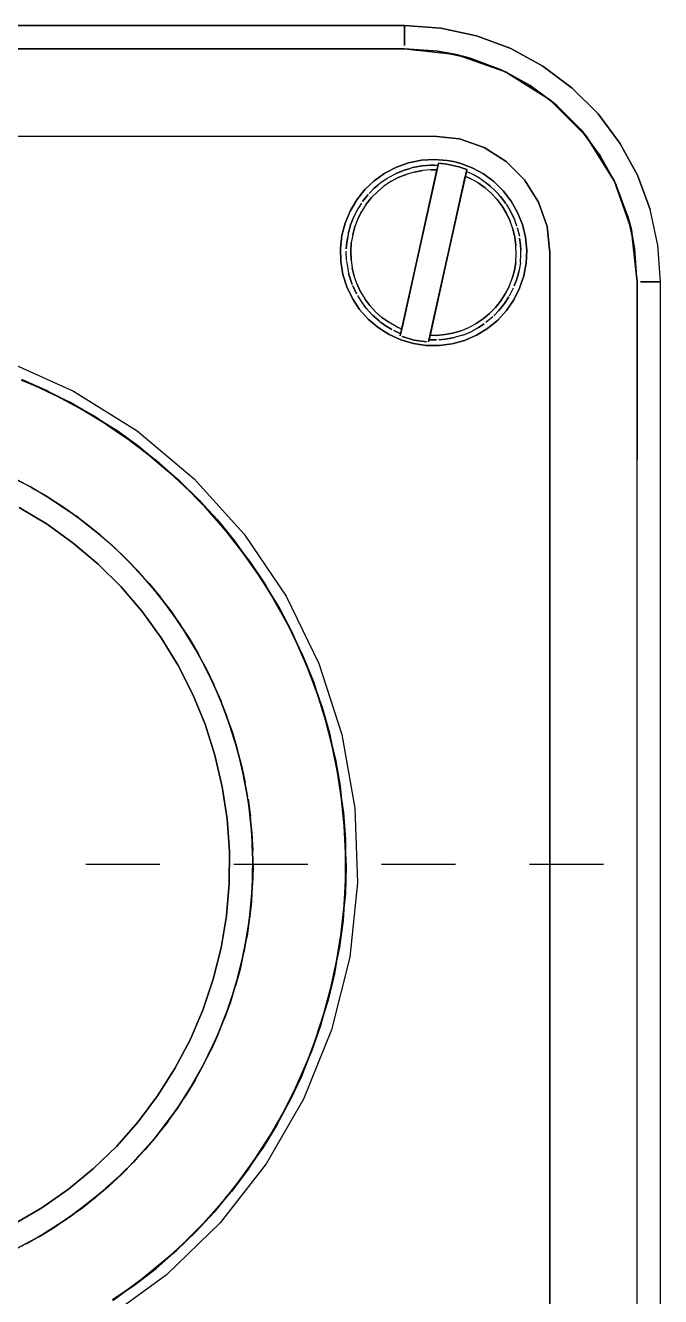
# Model space of a CAD drawing. Header units: millimetres. Extents: x 8 to 862, y 8 to 289.
# Drawn here: x 90.2 to 117.5, y 180.6 to 235.2 of the extents above; entities that cross this region are included whole.
import ezdxf

# ---------------------------------------------------------------- set-up
doc = ezdxf.new("R2010")
doc.units = ezdxf.units.MM
doc.layers.add('CENTER', color=4, linetype='Continuous')
doc.layers.add('OUTLINE', color=7, linetype='Continuous')

msp = doc.modelspace()

# ---------------------------------------------------------------- linework, layer by layer
at = {"layer": 'CENTER'}
for p, q in [((92.781, 199.164), (95.956, 199.164)), ((99.131, 199.164), (102.306, 199.164)), ((105.481, 199.164), (108.656, 199.164)), ((111.831, 199.164), (115.006, 199.164))]:
    msp.add_line(p, q, dxfattribs=at)
at = {"layer": 'OUTLINE'}
for p, q in [((85.406, 235.162), (106.458, 235.162)), ((106.458, 235.162), (85.406, 235.162)), ((106.458, 235.162), (108.024, 235.051)), ((108.024, 235.051), (106.458, 235.162)), ((106.458, 234.903), (106.458, 235.162)), ((106.458, 235.162), (106.458, 234.903)), ((106.458, 234.664), (106.458, 234.903)), ((106.458, 234.903), (106.458, 234.664)), ((106.458, 234.456), (106.458, 234.664)), ((106.458, 234.664), (106.458, 234.456)), ((108.024, 235.051), (109.558, 234.717)), ((109.558, 234.717), (108.024, 235.051)), ((109.558, 234.717), (111.03, 234.169)), ((111.03, 234.169), (109.558, 234.717)), ((106.458, 234.164), (85.602, 234.164)), ((85.602, 234.164), (106.458, 234.164)), ((106.458, 234.164), (85.626, 234.164)), ((106.458, 234.297), (106.458, 234.456)), ((106.458, 234.456), (106.458, 234.297)), ((106.458, 234.164), (107.882, 234.06)), ((106.458, 234.164), (108.684, 233.913)), ((107.882, 234.06), (106.458, 234.164)), ((107.882, 234.06), (108.679, 233.889)), ((108.684, 233.913), (107.882, 234.06)), ((108.679, 233.889), (107.882, 234.06)), ((111.03, 234.169), (112.407, 233.417)), ((112.407, 233.417), (111.03, 234.169)), ((108.679, 233.889), (109.276, 233.758)), ((109.276, 233.758), (108.679, 233.889)), ((110.798, 233.173), (108.684, 233.913)), ((108.684, 233.913), (110.798, 233.173)), ((109.276, 233.758), (108.684, 233.913)), ((110.614, 233.26), (109.276, 233.758)), ((109.276, 233.758), (110.614, 233.26)), ((110.793, 233.161), (110.614, 233.26)), ((110.614, 233.26), (110.793, 233.161)), ((110.614, 233.26), (110.798, 233.173)), ((111.866, 232.577), (110.793, 233.161)), ((110.793, 233.161), (111.866, 232.577)), ((112.695, 231.982), (110.798, 233.173)), ((110.798, 233.173), (112.695, 231.982)), ((111.866, 232.577), (110.798, 233.173)), ((112.407, 233.417), (113.664, 232.475)), ((113.664, 232.475), (112.407, 233.417)), ((112.683, 231.965), (111.866, 232.577)), ((111.866, 232.577), (112.683, 231.965)), ((111.866, 232.577), (112.695, 231.982)), ((113.664, 232.475), (114.773, 231.366)), ((114.773, 231.366), (113.664, 232.475)), ((113.009, 231.721), (112.683, 231.965)), ((112.683, 231.965), (113.009, 231.721)), ((114.277, 230.397), (112.695, 231.982)), ((112.695, 231.982), (114.277, 230.397)), ((113.009, 231.721), (112.695, 231.982)), ((114.016, 230.711), (113.009, 231.721)), ((113.009, 231.721), (114.016, 230.711)), ((114.773, 231.366), (115.713, 230.11)), ((115.713, 230.11), (114.773, 231.366)), ((85.293, 230.414), (104.835, 230.414)), ((85.397, 230.414), (107.71, 230.414)), ((104.835, 230.414), (107.71, 230.414)), ((107.71, 230.414), (108.822, 230.288)), ((108.822, 230.288), (107.71, 230.414)), ((109.88, 229.919), (108.822, 230.288)), ((108.822, 230.288), (109.88, 229.919)), ((114.26, 230.385), (114.016, 230.711)), ((114.016, 230.711), (114.26, 230.385)), ((114.016, 230.711), (114.277, 230.397)), ((114.872, 229.568), (114.26, 230.385)), ((114.26, 230.385), (114.872, 229.568)), ((115.468, 228.503), (114.277, 230.397)), ((114.277, 230.397), (115.468, 228.503)), ((115.459, 228.496), (114.277, 230.397)), ((114.872, 229.568), (114.277, 230.397)), ((110.827, 229.322), (109.88, 229.919)), ((109.88, 229.919), (110.827, 229.322)), ((115.713, 230.11), (116.466, 228.732)), ((116.466, 228.732), (115.713, 230.11)), ((106.113, 229.08), (106.64, 229.266)), ((106.64, 229.266), (106.113, 229.08)), ((106.28, 221.846), (107.918, 229.25)), ((107.918, 229.25), (106.28, 221.846)), ((107.896, 229.15), (106.28, 221.846)), ((107.891, 229.131), (106.28, 221.846)), ((107.186, 229.378), (106.64, 229.266)), ((106.64, 229.266), (107.186, 229.378)), ((106.828, 229.061), (107.203, 229.131)), ((107.203, 229.131), (106.828, 229.061)), ((107.186, 229.378), (107.741, 229.414)), ((107.741, 229.414), (107.186, 229.378)), ((107.582, 229.165), (107.217, 229.134)), ((107.217, 229.134), (107.582, 229.165)), ((107.741, 229.163), (107.582, 229.165)), ((107.582, 229.165), (107.741, 229.163)), ((108.3, 229.37), (107.741, 229.414)), ((107.741, 229.414), (108.3, 229.37)), ((107.741, 229.163), (107.899, 229.163)), ((108.275, 229.213), (107.918, 229.25)), ((107.918, 229.25), (108.275, 229.213)), ((108.8, 229.097), (108.275, 229.213)), ((108.275, 229.213), (108.8, 229.097)), ((108.573, 229.32), (108.3, 229.37)), ((108.3, 229.37), (108.573, 229.32)), ((108.843, 229.25), (108.573, 229.32)), ((108.573, 229.32), (108.843, 229.25)), ((109.368, 229.054), (108.843, 229.25)), ((108.843, 229.25), (109.368, 229.054)), ((111.619, 228.529), (110.827, 229.322)), ((110.827, 229.322), (111.619, 228.529)), ((115.459, 228.496), (114.872, 229.568)), ((114.872, 229.568), (115.459, 228.496)), ((105.618, 228.822), (105.163, 228.498)), ((105.163, 228.498), (105.618, 228.822)), ((105.748, 228.612), (105.458, 228.418)), ((105.618, 228.822), (106.113, 229.08)), ((106.113, 229.08), (105.618, 228.822)), ((105.775, 228.629), (106.111, 228.81)), ((106.195, 228.629), (105.879, 228.459)), ((105.879, 228.459), (106.195, 228.629)), ((106.212, 228.851), (106.111, 228.81)), ((106.111, 228.81), (106.212, 228.851)), ((106.529, 228.766), (106.195, 228.629)), ((106.195, 228.629), (106.529, 228.766)), ((106.463, 228.952), (106.212, 228.851)), ((106.212, 228.851), (106.463, 228.952)), ((107.884, 229.102), (106.28, 221.846)), ((107.884, 229.097), (106.28, 221.846)), ((107.872, 229.047), (106.28, 221.846)), ((107.86, 228.981), (106.28, 221.846)), ((106.343, 222.131), (107.855, 228.964)), ((107.855, 228.964), (106.343, 222.131)), ((106.705, 229.025), (106.463, 228.952)), ((106.463, 228.952), (106.705, 229.025)), ((106.874, 228.868), (106.529, 228.766)), ((106.828, 229.061), (106.705, 229.025)), ((107.229, 228.935), (106.874, 228.868)), ((106.874, 228.868), (107.229, 228.935)), ((107.587, 228.964), (107.229, 228.935)), ((109.138, 228.979), (107.5, 221.576)), ((107.5, 221.576), (109.138, 228.979)), ((107.5, 221.576), (109.119, 228.892)), ((109.119, 228.892), (107.5, 221.576)), ((109.119, 228.887), (107.5, 221.576)), ((109.116, 228.88), (107.5, 221.576)), ((109.114, 228.873), (107.5, 221.576)), ((109.114, 228.863), (107.5, 221.576)), ((107.5, 221.576), (109.107, 228.834)), ((107.5, 221.576), (109.104, 228.829)), ((109.102, 228.819), (107.5, 221.576)), ((109.085, 228.742), (107.5, 221.576)), ((109.08, 228.716), (107.5, 221.576)), ((109.075, 228.694), (107.563, 221.861)), ((107.563, 221.861), (109.075, 228.694)), ((107.855, 228.964), (107.587, 228.964)), ((107.587, 228.964), (107.855, 228.964)), ((108.8, 229.097), (109.138, 228.979)), ((109.138, 228.979), (108.8, 229.097)), ((109.317, 228.583), (109.075, 228.694)), ((109.075, 228.694), (109.317, 228.583)), ((109.264, 228.827), (109.119, 228.892)), ((109.409, 228.759), (109.264, 228.827)), ((109.631, 228.404), (109.317, 228.583)), ((109.858, 228.788), (109.368, 229.054)), ((109.368, 229.054), (109.858, 228.788)), ((109.725, 228.578), (109.409, 228.759)), ((109.858, 228.788), (110.305, 228.457)), ((110.305, 228.457), (109.858, 228.788)), ((116.466, 228.732), (117.015, 227.261)), ((117.015, 227.261), (116.466, 228.732)), ((104.76, 228.114), (104.412, 227.677)), ((104.412, 227.677), (104.76, 228.114)), ((104.76, 228.114), (105.163, 228.498)), ((105.163, 228.498), (104.76, 228.114)), ((105.166, 228.174), (104.944, 227.945)), ((104.944, 227.945), (105.166, 228.174)), ((105.323, 228.305), (105.166, 228.174)), ((105.166, 228.174), (105.323, 228.305)), ((105.579, 228.259), (105.301, 228.027)), ((105.458, 228.418), (105.323, 228.305)), ((105.879, 228.459), (105.579, 228.259)), ((109.923, 228.194), (109.631, 228.404)), ((109.631, 228.404), (109.923, 228.194)), ((109.737, 228.571), (110.047, 228.348)), ((110.194, 227.954), (109.923, 228.194)), ((109.923, 228.194), (110.194, 227.954)), ((110.047, 228.348), (110.143, 228.266)), ((110.143, 228.266), (110.047, 228.348)), ((110.334, 228.097), (110.143, 228.266)), ((110.704, 228.066), (110.305, 228.457)), ((110.305, 228.457), (110.704, 228.066)), ((110.518, 227.899), (110.334, 228.097)), ((111.044, 227.623), (110.704, 228.066)), ((110.704, 228.066), (111.044, 227.623)), ((112.214, 227.582), (111.619, 228.529)), ((111.619, 228.529), (112.214, 227.582)), ((115.555, 228.317), (115.459, 228.496)), ((115.459, 228.496), (115.555, 228.317)), ((116.208, 226.389), (115.468, 228.503)), ((115.468, 228.503), (116.208, 226.389)), ((115.555, 228.317), (115.468, 228.503)), ((116.053, 226.981), (115.555, 228.317)), ((104.412, 227.677), (104.129, 227.196)), ((104.129, 227.196), (104.412, 227.677)), ((104.617, 227.536), (104.455, 227.285)), ((104.663, 227.604), (104.9, 227.901)), ((104.9, 227.901), (104.663, 227.604)), ((105.05, 227.771), (104.823, 227.488)), ((104.823, 227.488), (105.05, 227.771)), ((105.301, 228.027), (105.05, 227.771)), ((105.05, 227.771), (105.301, 228.027)), ((110.438, 227.691), (110.194, 227.954)), ((110.655, 227.401), (110.438, 227.691)), ((110.438, 227.691), (110.655, 227.401)), ((110.59, 227.817), (110.518, 227.899)), ((110.82, 227.515), (110.59, 227.817)), ((110.59, 227.817), (110.82, 227.515)), ((111.044, 227.623), (111.32, 227.138)), ((111.32, 227.138), (111.044, 227.623)), ((112.584, 226.526), (112.214, 227.582)), ((112.214, 227.582), (112.584, 226.526)), ((103.917, 226.681), (104.129, 227.196)), ((104.129, 227.196), (103.917, 226.681)), ((104.284, 226.947), (104.149, 226.601)), ((104.149, 226.601), (104.284, 226.947)), ((104.354, 227.085), (104.284, 226.947)), ((104.284, 226.947), (104.354, 227.085)), ((104.354, 227.085), (104.455, 227.285)), ((104.455, 227.285), (104.354, 227.085)), ((104.629, 227.186), (104.465, 226.865)), ((104.465, 226.865), (104.629, 227.186)), ((104.823, 227.488), (104.629, 227.186)), ((110.841, 227.094), (110.655, 227.401)), ((110.655, 227.401), (110.841, 227.094)), ((110.837, 227.486), (111.018, 227.188)), ((111.018, 227.188), (110.837, 227.486)), ((110.996, 226.768), (110.841, 227.094)), ((110.841, 227.094), (110.996, 226.768)), ((111.018, 227.188), (111.093, 227.029)), ((111.093, 227.029), (111.018, 227.188)), ((111.18, 226.843), (111.093, 227.029)), ((111.093, 227.029), (111.18, 226.843)), ((111.523, 226.618), (111.32, 227.138)), ((111.32, 227.138), (111.523, 226.618)), ((116.184, 226.384), (116.053, 226.981)), ((116.053, 226.981), (116.208, 226.389)), ((117.348, 225.729), (117.015, 227.261)), ((103.917, 226.681), (103.777, 226.14)), ((103.777, 226.14), (103.917, 226.681)), ((104.045, 226.224), (104.146, 226.592)), ((104.146, 226.592), (104.045, 226.224)), ((104.335, 226.529), (104.238, 226.181)), ((104.238, 226.181), (104.335, 226.529)), ((104.465, 226.865), (104.335, 226.529)), ((111.114, 226.427), (110.996, 226.768)), ((111.201, 226.077), (111.114, 226.427)), ((111.114, 226.427), (111.201, 226.077)), ((111.286, 226.543), (111.18, 226.843)), ((111.305, 226.485), (111.397, 226.116)), ((111.523, 226.618), (111.653, 226.075)), ((111.653, 226.075), (111.523, 226.618)), ((112.709, 225.413), (112.584, 226.526)), ((112.584, 226.526), (112.709, 225.413)), ((103.714, 225.587), (103.777, 226.14)), ((103.777, 226.14), (103.714, 225.587)), ((104.023, 226.094), (103.982, 225.848)), ((103.982, 225.848), (104.023, 226.094)), ((104.045, 226.224), (104.023, 226.094)), ((104.238, 226.181), (104.18, 225.826)), ((111.25, 225.719), (111.201, 226.077)), ((111.201, 226.077), (111.25, 225.719)), ((111.407, 226.034), (111.448, 225.739)), ((111.448, 225.739), (111.407, 226.034)), ((111.653, 226.075), (111.709, 225.519)), ((111.709, 225.519), (111.653, 226.075)), ((116.358, 225.587), (116.184, 226.384)), ((116.459, 224.163), (116.208, 226.389)), ((116.208, 226.389), (116.459, 224.163)), ((116.358, 225.587), (116.208, 226.389)), ((103.728, 225.028), (103.714, 225.587)), ((103.714, 225.587), (103.728, 225.028)), ((103.97, 225.089), (103.955, 225.468)), ((103.982, 225.848), (103.963, 225.574)), ((103.963, 225.574), (103.982, 225.848)), ((104.18, 225.826), (104.156, 225.466)), ((104.156, 225.466), (104.18, 225.826)), ((104.156, 225.466), (104.168, 225.106)), ((104.168, 225.106), (104.156, 225.466)), ((111.24, 225.002), (111.264, 225.359)), ((111.264, 225.359), (111.25, 225.719)), ((111.438, 224.99), (111.462, 225.357)), ((111.448, 225.739), (111.458, 225.512)), ((111.458, 225.512), (111.448, 225.739)), ((111.462, 225.357), (111.458, 225.512)), ((111.685, 224.963), (111.709, 225.519)), ((111.709, 225.519), (111.685, 224.963)), ((112.709, 199.163), (112.709, 225.413)), ((112.709, 225.413), (112.709, 199.163)), ((112.709, 225.413), (112.709, 175.789)), ((116.459, 224.163), (116.358, 225.587)), ((117.459, 224.163), (117.348, 225.729)), ((103.728, 225.028), (103.82, 224.478)), ((103.82, 224.478), (103.728, 225.028)), ((103.975, 225.053), (104.023, 224.712)), ((104.168, 225.106), (104.219, 224.748)), ((111.18, 224.644), (111.24, 225.002)), ((111.24, 225.002), (111.18, 224.644)), ((111.438, 224.978), (111.373, 224.603)), ((111.583, 224.412), (111.685, 224.963)), ((111.685, 224.963), (111.583, 224.412)), ((103.989, 223.946), (103.82, 224.478)), ((103.82, 224.478), (103.989, 223.946)), ((104.023, 224.712), (104.064, 224.536)), ((104.064, 224.536), (104.112, 224.342)), ((104.112, 224.342), (104.064, 224.536)), ((104.112, 224.342), (104.221, 224.038)), ((104.221, 224.038), (104.112, 224.342)), ((104.303, 224.398), (104.219, 224.748)), ((104.219, 224.748), (104.303, 224.398)), ((104.424, 224.06), (104.303, 224.398)), ((110.953, 223.963), (111.083, 224.299)), ((111.083, 224.299), (111.18, 224.644)), ((111.18, 224.644), (111.083, 224.299)), ((111.274, 224.236), (111.175, 223.98)), ((111.175, 223.98), (111.274, 224.236)), ((111.339, 224.475), (111.274, 224.236)), ((111.274, 224.236), (111.339, 224.475)), ((111.373, 224.603), (111.339, 224.475)), ((111.339, 224.475), (111.373, 224.603)), ((111.583, 224.412), (111.404, 223.883)), ((111.404, 223.883), (111.583, 224.412)), ((103.989, 223.946), (104.228, 223.441)), ((104.228, 223.441), (103.989, 223.946)), ((104.402, 223.639), (104.238, 223.982)), ((104.238, 223.982), (104.402, 223.639)), ((104.424, 224.06), (104.576, 223.733)), ((104.576, 223.733), (104.424, 224.06)), ((104.576, 223.733), (104.765, 223.424)), ((110.791, 223.642), (110.953, 223.963)), ((110.953, 223.963), (110.791, 223.642)), ((111.136, 223.881), (110.962, 223.542)), ((111.404, 223.883), (111.156, 223.385)), ((111.156, 223.385), (111.404, 223.883)), ((116.459, 174.163), (116.459, 224.163)), ((116.459, 216.538), (116.459, 224.163)), ((116.459, 224.163), (116.459, 216.538)), ((116.594, 224.163), (116.751, 224.163)), ((116.751, 224.163), (116.594, 224.163)), ((116.751, 224.163), (116.959, 224.163)), ((116.959, 224.163), (116.751, 224.163)), ((116.959, 224.163), (117.201, 224.163)), ((117.201, 224.163), (116.959, 224.163)), ((117.201, 224.163), (117.459, 224.163)), ((117.459, 224.163), (117.201, 224.163)), ((117.459, 174.163), (117.459, 224.163)), ((104.228, 223.441), (104.538, 222.977)), ((104.538, 222.977), (104.228, 223.441)), ((104.446, 223.564), (104.598, 223.313)), ((104.598, 223.313), (104.736, 223.129)), ((104.736, 223.129), (104.828, 223.008)), ((104.828, 223.008), (104.736, 223.129)), ((104.765, 223.424), (104.98, 223.137)), ((104.98, 223.137), (104.765, 223.424)), ((105.224, 222.871), (104.98, 223.137)), ((104.98, 223.137), (105.224, 222.871)), ((110.37, 223.057), (110.595, 223.337)), ((110.595, 223.337), (110.37, 223.057)), ((110.595, 223.337), (110.791, 223.642)), ((110.791, 223.642), (110.595, 223.337)), ((110.757, 223.221), (110.643, 223.081)), ((110.643, 223.081), (110.757, 223.221)), ((110.943, 223.511), (110.757, 223.221)), ((110.757, 223.221), (110.943, 223.511)), ((111.156, 223.385), (110.841, 222.924)), ((110.841, 222.924), (111.156, 223.385)), ((104.907, 222.559), (104.538, 222.977)), ((104.538, 222.977), (104.907, 222.559)), ((104.828, 223.008), (105.079, 222.735)), ((105.079, 222.735), (104.828, 223.008)), ((105.371, 222.477), (105.086, 222.728)), ((105.086, 222.728), (105.371, 222.477)), ((105.494, 222.632), (105.224, 222.871)), ((105.789, 222.424), (105.494, 222.632)), ((105.494, 222.632), (105.789, 222.424)), ((109.841, 222.569), (110.117, 222.798)), ((110.117, 222.798), (109.841, 222.569)), ((110.252, 222.653), (109.96, 222.409)), ((110.37, 223.057), (110.117, 222.798)), ((110.117, 222.798), (110.37, 223.057)), ((110.293, 222.694), (110.518, 222.924)), ((110.465, 222.513), (110.841, 222.924)), ((110.841, 222.924), (110.465, 222.513)), ((110.518, 222.924), (110.643, 223.081)), ((110.643, 223.081), (110.518, 222.924)), ((104.907, 222.559), (105.333, 222.197)), ((105.333, 222.197), (104.907, 222.559)), ((105.801, 221.897), (105.333, 222.197)), ((105.333, 222.197), (105.801, 221.897)), ((105.371, 222.477), (105.48, 222.397)), ((105.48, 222.397), (105.68, 222.255)), ((105.68, 222.255), (105.48, 222.397)), ((105.68, 222.255), (105.922, 222.117)), ((105.922, 222.117), (105.68, 222.255)), ((106.101, 222.243), (105.789, 222.424)), ((106.011, 222.066), (106.299, 221.933)), ((106.299, 221.933), (106.011, 222.066)), ((106.101, 222.243), (106.343, 222.131)), ((106.343, 222.131), (106.101, 222.243)), ((106.343, 222.131), (106.28, 221.846)), ((106.333, 222.083), (106.28, 221.846)), ((108.544, 221.957), (108.889, 222.061)), ((108.889, 222.061), (108.544, 221.957)), ((108.889, 222.061), (109.223, 222.197)), ((109.223, 222.197), (109.542, 222.368)), ((109.307, 222.018), (109.442, 222.088)), ((109.643, 222.197), (109.442, 222.088)), ((109.442, 222.088), (109.643, 222.197)), ((109.542, 222.368), (109.841, 222.569)), ((109.841, 222.569), (109.542, 222.368)), ((110.034, 222.158), (109.558, 221.866)), ((109.558, 221.866), (110.034, 222.158)), ((109.889, 222.361), (109.643, 222.197)), ((109.643, 222.197), (109.889, 222.361)), ((110.465, 222.513), (110.034, 222.158)), ((110.034, 222.158), (110.465, 222.513)), ((105.801, 221.897), (106.311, 221.665)), ((106.311, 221.665), (105.801, 221.897)), ((106.28, 221.846), (106.311, 221.984)), ((106.304, 221.957), (106.28, 221.846)), ((106.311, 221.665), (106.845, 221.508)), ((106.845, 221.508), (106.311, 221.665)), ((106.364, 221.812), (106.879, 221.66)), ((106.879, 221.66), (106.364, 221.812)), ((106.845, 221.508), (107.398, 221.426)), ((107.398, 221.426), (106.845, 221.508)), ((106.879, 221.66), (107.41, 221.583)), ((107.41, 221.583), (106.879, 221.66)), ((107.558, 221.829), (107.5, 221.576)), ((107.553, 221.812), (107.519, 221.665)), ((107.838, 221.663), (107.519, 221.665)), ((107.519, 221.665), (107.838, 221.663)), ((107.522, 221.667), (107.553, 221.812)), ((107.522, 221.675), (107.553, 221.81)), ((107.831, 221.861), (107.563, 221.861)), ((108.191, 221.892), (107.831, 221.861)), ((107.831, 221.861), (108.191, 221.892)), ((108.217, 221.694), (107.94, 221.67)), ((107.94, 221.67), (108.217, 221.694)), ((108.507, 221.494), (107.954, 221.421)), ((107.954, 221.421), (108.507, 221.494)), ((108.191, 221.892), (108.544, 221.957)), ((108.544, 221.957), (108.191, 221.892)), ((108.459, 221.74), (108.217, 221.694)), ((108.217, 221.694), (108.459, 221.74)), ((108.592, 221.764), (108.459, 221.74)), ((108.459, 221.74), (108.592, 221.764)), ((108.507, 221.494), (109.046, 221.643)), ((109.046, 221.643), (108.507, 221.494)), ((108.957, 221.873), (108.592, 221.764)), ((108.964, 221.875), (109.307, 222.018)), ((109.046, 221.643), (109.558, 221.866)), ((109.558, 221.866), (109.046, 221.643)), ((107.398, 221.426), (107.954, 221.421)), ((107.954, 221.421), (107.398, 221.426)), ((89.325, 220.776), (92.256, 219.471)), ((90.019, 219.94), (91.089, 219.498)), ((91.089, 219.498), (90.019, 219.94)), ((92.123, 218.976), (90.031, 219.966)), ((90.031, 219.966), (92.123, 218.976)), ((91.089, 219.498), (90.031, 219.966)), ((91.089, 219.498), (92.109, 218.949)), ((92.109, 218.949), (91.089, 219.498)), ((91.089, 219.498), (92.123, 218.976)), ((92.256, 219.471), (94.979, 217.77)), ((92.109, 218.949), (93.128, 218.401)), ((93.128, 218.401), (92.109, 218.949)), ((94.104, 217.773), (92.123, 218.976)), ((92.123, 218.976), (94.104, 217.773)), ((93.128, 218.401), (92.123, 218.976)), ((93.128, 218.401), (94.088, 217.748)), ((94.088, 217.748), (93.128, 218.401)), ((93.128, 218.401), (94.104, 217.773)), ((94.088, 217.748), (95.044, 217.098)), ((95.044, 217.098), (94.088, 217.748)), ((95.95, 216.376), (94.104, 217.773)), ((94.104, 217.773), (95.95, 216.376)), ((95.044, 217.098), (94.104, 217.773)), ((94.979, 217.77), (97.436, 215.707)), ((95.044, 217.098), (95.931, 216.352)), ((95.931, 216.352), (95.044, 217.098)), ((95.044, 217.098), (95.95, 216.376)), ((95.931, 216.352), (96.818, 215.605)), ((96.818, 215.605), (95.931, 216.352)), ((97.644, 214.793), (95.95, 216.376)), ((95.95, 216.376), (97.644, 214.793)), ((96.818, 215.605), (95.95, 216.376)), ((116.459, 174.163), (116.459, 216.538)), ((90.408, 215.356), (89.093, 216.016)), ((90.584, 215.24), (89.755, 215.697)), ((89.755, 215.697), (90.408, 215.356)), ((96.818, 215.605), (97.622, 214.774)), ((97.622, 214.774), (96.818, 215.605)), ((96.818, 215.605), (97.644, 214.793)), ((97.436, 215.707), (99.584, 213.324)), ((90.587, 215.248), (90.408, 215.356)), ((90.408, 215.356), (90.587, 215.248)), ((91.043, 214.987), (90.584, 215.24)), ((90.584, 215.24), (91.043, 214.987)), ((91.664, 214.593), (90.587, 215.248)), ((91.043, 214.987), (90.587, 215.248)), ((92.271, 214.175), (91.043, 214.987)), ((91.043, 214.987), (92.271, 214.175)), ((91.043, 214.987), (91.664, 214.593)), ((91.113, 213.759), (89.924, 214.479)), ((89.924, 214.479), (91.113, 213.759)), ((92.326, 214.117), (91.664, 214.593)), ((92.271, 214.175), (91.664, 214.593)), ((97.622, 214.774), (98.427, 213.941)), ((98.427, 213.941), (97.622, 214.774)), ((99.164, 213.047), (97.644, 214.793)), ((97.644, 214.793), (99.164, 213.047)), ((98.427, 213.941), (97.644, 214.793)), ((92.858, 213.733), (92.326, 214.117)), ((93.428, 213.269), (92.333, 214.127)), ((92.333, 214.127), (93.428, 213.269)), ((92.333, 214.127), (92.858, 213.733)), ((98.427, 213.941), (99.142, 213.027)), ((99.142, 213.027), (98.427, 213.941)), ((98.427, 213.941), (99.164, 213.047)), ((92.242, 212.945), (91.113, 213.759)), ((91.113, 213.759), (92.242, 212.945)), ((93.94, 212.817), (92.858, 213.733)), ((93.428, 213.269), (92.858, 213.733)), ((99.584, 213.324), (101.377, 210.664)), ((93.305, 212.046), (92.242, 212.945)), ((92.242, 212.945), (93.305, 212.046)), ((93.933, 212.807), (93.428, 213.269)), ((93.428, 213.269), (93.933, 212.807)), ((93.428, 213.269), (93.94, 212.817)), ((94.513, 212.273), (93.933, 212.807)), ((93.933, 212.807), (94.513, 212.273)), ((95.023, 211.744), (93.981, 212.781)), ((94.513, 212.273), (93.981, 212.781)), ((99.142, 213.027), (99.857, 212.116)), ((99.857, 212.116), (99.142, 213.027)), ((100.498, 211.152), (99.164, 213.047)), ((99.164, 213.047), (100.498, 211.152)), ((99.857, 212.116), (99.164, 213.047)), ((95.387, 211.329), (94.513, 212.273)), ((94.513, 212.273), (95.387, 211.329)), ((94.513, 212.273), (95.023, 211.744)), ((94.291, 211.063), (93.305, 212.046)), ((93.305, 212.046), (94.291, 211.063)), ((95.383, 211.326), (95.023, 211.744)), ((95.387, 211.329), (95.023, 211.744)), ((99.857, 212.116), (100.474, 211.138)), ((100.474, 211.138), (99.857, 212.116)), ((99.857, 212.116), (100.498, 211.152)), ((95.979, 210.625), (95.383, 211.326)), ((95.513, 211.196), (95.387, 211.329)), ((95.387, 211.329), (95.513, 211.196)), ((96.424, 210.041), (95.513, 211.196)), ((95.513, 211.196), (96.424, 210.041)), ((95.513, 211.196), (95.979, 210.625)), ((100.474, 211.138), (101.09, 210.157)), ((101.09, 210.157), (100.474, 211.138)), ((101.631, 209.132), (100.498, 211.152)), ((100.498, 211.152), (101.631, 209.132)), ((101.09, 210.157), (100.498, 211.152)), ((95.194, 210.007), (94.291, 211.063)), ((94.291, 211.063), (95.194, 210.007)), ((96.658, 209.693), (95.979, 210.625)), ((96.424, 210.041), (95.979, 210.625)), ((101.377, 210.664), (102.783, 207.779)), ((96.656, 209.69), (96.424, 210.041)), ((96.424, 210.041), (96.656, 209.69)), ((96.424, 210.041), (96.658, 209.693)), ((101.09, 210.157), (101.604, 209.118)), ((101.604, 209.118), (101.09, 210.157)), ((101.09, 210.157), (101.631, 209.132)), ((96.013, 208.881), (95.194, 210.007)), ((95.194, 210.007), (96.013, 208.881)), ((97.241, 208.816), (96.656, 209.69)), ((96.656, 209.69), (97.241, 208.816)), ((96.844, 209.437), (96.658, 209.693)), ((96.658, 209.693), (96.844, 209.437)), ((97.613, 208.183), (96.844, 209.437)), ((97.241, 208.816), (96.844, 209.437)), ((101.604, 209.118), (102.117, 208.079)), ((102.117, 208.079), (101.604, 209.118)), ((102.549, 207.004), (101.631, 209.132)), ((101.631, 209.132), (102.549, 207.004)), ((102.117, 208.079), (101.631, 209.132)), ((96.738, 207.695), (96.013, 208.881)), ((96.013, 208.881), (96.738, 207.695)), ((97.741, 207.922), (97.241, 208.816)), ((97.241, 208.816), (97.741, 207.922)), ((97.241, 208.816), (97.613, 208.183)), ((97.743, 207.924), (97.613, 208.183)), ((97.613, 208.183), (97.743, 207.924)), ((97.958, 207.533), (97.741, 207.922)), ((97.741, 207.922), (97.958, 207.533)), ((98.277, 206.871), (97.743, 207.924)), ((97.958, 207.533), (97.743, 207.924)), ((102.117, 208.079), (102.52, 206.994)), ((102.52, 206.994), (102.117, 208.079)), ((102.117, 208.079), (102.549, 207.004)), ((97.369, 206.453), (96.738, 207.695)), ((96.738, 207.695), (97.369, 206.453)), ((98.57, 206.194), (97.958, 207.533)), ((97.958, 207.533), (98.57, 206.194)), ((97.958, 207.533), (98.277, 206.871)), ((102.783, 207.779), (103.777, 204.728)), ((98.618, 206.044), (98.277, 206.871)), ((98.57, 206.194), (98.277, 206.871)), ((102.52, 206.994), (102.924, 205.909)), ((102.924, 205.909), (102.52, 206.994)), ((103.243, 204.795), (102.549, 207.004)), ((102.549, 207.004), (103.243, 204.795)), ((102.924, 205.909), (102.549, 207.004)), ((97.898, 205.167), (97.369, 206.453)), ((97.369, 206.453), (97.898, 205.167)), ((98.625, 206.047), (98.57, 206.194)), ((98.57, 206.194), (98.625, 206.047)), ((98.838, 205.51), (98.618, 206.044)), ((99.075, 204.815), (98.625, 206.047)), ((98.625, 206.047), (99.075, 204.815)), ((98.625, 206.047), (98.838, 205.51)), ((102.924, 205.909), (103.214, 204.788)), ((103.214, 204.788), (102.924, 205.909)), ((102.924, 205.909), (103.243, 204.795)), ((98.323, 203.841), (97.898, 205.167)), ((97.898, 205.167), (98.323, 203.841)), ((99.285, 204.109), (98.838, 205.51)), ((99.075, 204.815), (98.838, 205.51)), ((99.28, 204.08), (99.075, 204.815)), ((99.075, 204.815), (99.28, 204.08)), ((99.075, 204.815), (99.285, 204.109)), ((103.214, 204.788), (103.503, 203.667)), ((103.503, 203.667), (103.214, 204.788)), ((103.706, 202.524), (103.243, 204.795)), ((103.243, 204.795), (103.706, 202.524)), ((103.503, 203.667), (103.243, 204.795)), ((103.777, 204.728), (104.332, 201.567)), ((99.468, 203.396), (99.28, 204.08)), ((99.28, 204.08), (99.468, 203.396)), ((99.623, 202.676), (99.292, 204.082)), ((99.468, 203.396), (99.292, 204.082)), ((98.64, 202.488), (98.323, 203.841)), ((98.323, 203.841), (98.64, 202.488)), ((103.503, 203.667), (103.677, 202.522)), ((103.677, 202.522), (103.503, 203.667)), ((103.503, 203.667), (103.706, 202.524)), ((99.727, 202.055), (99.468, 203.396)), ((99.468, 203.396), (99.727, 202.055)), ((99.468, 203.396), (99.623, 202.676)), ((98.85, 201.111), (98.64, 202.488)), ((98.64, 202.488), (98.85, 201.111)), ((99.717, 202.053), (99.623, 202.676)), ((99.727, 202.055), (99.623, 202.676)), ((103.677, 202.522), (103.851, 201.376)), ((103.851, 201.376), (103.677, 202.522)), ((103.934, 200.219), (103.706, 202.524)), ((103.706, 202.524), (103.934, 200.219)), ((103.851, 201.376), (103.706, 202.524)), ((99.845, 201.222), (99.717, 202.053)), ((99.911, 200.49), (99.749, 201.951)), ((99.749, 201.951), (99.911, 200.49)), ((99.749, 201.951), (99.845, 201.222)), ((103.851, 201.376), (103.905, 200.219)), ((103.905, 200.219), (103.851, 201.376)), ((103.851, 201.376), (103.934, 200.219)), ((104.332, 201.567), (104.446, 198.361)), ((98.951, 199.724), (98.85, 201.111)), ((98.85, 201.111), (98.951, 199.724)), ((99.932, 199.992), (99.845, 201.222)), ((99.911, 200.49), (99.845, 201.222)), ((99.928, 199.992), (99.911, 200.49)), ((99.911, 200.49), (99.928, 199.992)), ((99.911, 200.49), (99.932, 199.992)), ((103.905, 200.219), (103.96, 199.062)), ((103.96, 199.062), (103.905, 200.219)), ((103.924, 197.904), (103.934, 200.219)), ((103.934, 200.219), (103.924, 197.904)), ((103.96, 199.062), (103.934, 200.219)), ((98.939, 198.332), (98.951, 199.724)), ((98.951, 199.724), (98.939, 198.332)), ((99.959, 199.021), (99.928, 199.992)), ((99.928, 199.992), (99.959, 199.021)), ((99.949, 199.755), (99.932, 199.992)), ((99.932, 199.992), (99.949, 199.755)), ((99.94, 198.284), (99.949, 199.755)), ((99.959, 199.021), (99.949, 199.755)), ((112.709, 172.914), (112.709, 199.163)), ((112.709, 199.163), (112.709, 172.914)), ((99.906, 197.919), (99.959, 199.021)), ((99.959, 199.021), (99.906, 197.919)), ((99.959, 199.021), (99.94, 198.284)), ((103.96, 199.062), (103.895, 197.904)), ((103.895, 197.904), (103.96, 199.062)), ((103.96, 199.062), (103.924, 197.904)), ((98.818, 196.945), (98.939, 198.332)), ((98.939, 198.332), (98.818, 196.945)), ((99.906, 197.919), (99.94, 198.284)), ((104.446, 198.361), (104.11, 195.169)), ((99.703, 196.092), (99.889, 197.551)), ((99.889, 197.551), (99.703, 196.092)), ((99.809, 196.819), (99.906, 197.919)), ((99.889, 197.551), (99.809, 196.819)), ((99.889, 197.551), (99.906, 197.919)), ((99.906, 197.919), (99.889, 197.551)), ((103.675, 195.599), (103.924, 197.904)), ((103.924, 197.904), (103.675, 195.599)), ((103.895, 197.904), (103.83, 196.749)), ((103.83, 196.749), (103.895, 197.904)), ((103.83, 196.749), (103.924, 197.904)), ((98.587, 195.573), (98.818, 196.945)), ((98.818, 196.945), (98.587, 195.573)), ((99.65, 195.86), (99.809, 196.819)), ((99.703, 196.092), (99.809, 196.819)), ((103.83, 196.749), (103.646, 195.604)), ((103.646, 195.604), (103.83, 196.749)), ((103.83, 196.749), (103.675, 195.599)), ((99.401, 194.652), (99.654, 195.86)), ((99.654, 195.86), (99.401, 194.652)), ((99.565, 195.37), (99.65, 195.86)), ((99.654, 195.86), (99.565, 195.37)), ((99.654, 195.86), (99.703, 196.092)), ((99.703, 196.092), (99.654, 195.86)), ((98.248, 194.224), (98.587, 195.573)), ((98.587, 195.573), (98.248, 194.224)), ((99.207, 193.942), (99.565, 195.37)), ((99.401, 194.652), (99.565, 195.37)), ((103.192, 193.335), (103.675, 195.599)), ((103.675, 195.599), (103.192, 193.335)), ((103.646, 195.604), (103.462, 194.461)), ((103.462, 194.461), (103.646, 195.604)), ((103.462, 194.461), (103.675, 195.599)), ((104.11, 195.169), (103.334, 192.055)), ((97.801, 192.905), (98.248, 194.224)), ((98.248, 194.224), (97.801, 192.905)), ((99.164, 193.845), (99.401, 194.652)), ((99.401, 194.652), (99.164, 193.845)), ((99.401, 194.652), (99.207, 193.942)), ((103.462, 194.461), (103.163, 193.342)), ((103.163, 193.342), (103.462, 194.461)), ((103.462, 194.461), (103.192, 193.335)), ((98.736, 192.548), (99.174, 193.843)), ((98.985, 193.241), (99.164, 193.845)), ((99.164, 193.845), (98.985, 193.241)), ((98.985, 193.241), (99.174, 193.843)), ((98.468, 191.89), (98.985, 193.241)), ((98.985, 193.241), (98.468, 191.89)), ((98.985, 193.241), (98.736, 192.548)), ((102.477, 191.132), (103.192, 193.335)), ((103.192, 193.335), (102.477, 191.132)), ((103.163, 193.342), (102.863, 192.224)), ((102.863, 192.224), (103.163, 193.342)), ((102.863, 192.224), (103.192, 193.335)), ((97.253, 191.627), (97.801, 192.905)), ((97.801, 192.905), (97.253, 191.627)), ((98.456, 191.898), (98.736, 192.548)), ((98.468, 191.89), (98.736, 192.548)), ((103.334, 192.055), (102.131, 189.08)), ((102.863, 192.224), (102.45, 191.141)), ((102.45, 191.141), (102.863, 192.224)), ((102.863, 192.224), (102.477, 191.132)), ((96.605, 190.397), (97.253, 191.627)), ((97.253, 191.627), (96.605, 190.397)), ((97.825, 190.54), (98.461, 191.866)), ((98.461, 191.866), (97.825, 190.54)), ((98.156, 191.197), (98.456, 191.898)), ((98.461, 191.866), (98.156, 191.197)), ((97.543, 190.035), (98.156, 191.197)), ((97.825, 190.54), (98.156, 191.197)), ((101.539, 189.013), (102.477, 191.132)), ((102.477, 191.132), (101.539, 189.013)), ((102.45, 191.141), (102.034, 190.059)), ((102.034, 190.059), (102.45, 191.141)), ((102.034, 190.059), (102.477, 191.132)), ((95.861, 189.22), (96.605, 190.397)), ((96.605, 190.397), (95.861, 189.22)), ((97.538, 190.04), (97.825, 190.54)), ((97.825, 190.54), (97.538, 190.04)), ((97.825, 190.54), (97.543, 190.035)), ((97.47, 189.895), (96.683, 188.653)), ((96.683, 188.653), (97.47, 189.895)), ((97.088, 189.266), (97.538, 190.04)), ((97.538, 190.04), (97.088, 189.266)), ((97.47, 189.895), (97.088, 189.266)), ((97.543, 190.035), (97.47, 189.895)), ((97.47, 189.895), (97.543, 190.035)), ((102.034, 190.059), (101.513, 189.027)), ((101.513, 189.027), (102.034, 190.059)), ((102.034, 190.059), (101.539, 189.013)), ((95.025, 188.109), (95.861, 189.22)), ((95.861, 189.22), (95.025, 188.109)), ((97.088, 189.266), (96.417, 188.293)), ((96.683, 188.653), (97.088, 189.266)), ((100.389, 187.002), (101.539, 189.013)), ((101.539, 189.013), (100.389, 187.002)), ((102.131, 189.08), (100.527, 186.302)), ((101.513, 189.027), (100.991, 187.993)), ((100.991, 187.993), (101.513, 189.027)), ((100.991, 187.993), (101.539, 189.013)), ((96.414, 188.295), (95.801, 187.476)), ((95.801, 187.476), (96.414, 188.295)), ((96.417, 188.293), (96.252, 188.056)), ((96.252, 188.056), (96.417, 188.293)), ((96.683, 188.653), (96.414, 188.295)), ((96.414, 188.295), (96.683, 188.653)), ((96.683, 188.653), (96.417, 188.293)), ((94.104, 187.065), (95.025, 188.109)), ((95.025, 188.109), (94.104, 187.065)), ((96.252, 188.056), (95.325, 186.915)), ((95.801, 187.476), (96.252, 188.056)), ((100.991, 187.993), (100.365, 187.017)), ((100.365, 187.017), (100.991, 187.993)), ((100.991, 187.993), (100.389, 187.002)), ((95.801, 187.476), (95.105, 186.688)), ((95.105, 186.688), (95.801, 187.476)), ((95.801, 187.476), (95.325, 186.915)), ((93.102, 186.099), (94.104, 187.065)), ((94.104, 187.065), (93.102, 186.099)), ((95.107, 186.688), (94.307, 185.852)), ((95.105, 186.688), (94.827, 186.374)), ((94.827, 186.374), (95.105, 186.688)), ((94.827, 186.374), (95.107, 186.688)), ((95.325, 186.915), (95.107, 186.688)), ((95.107, 186.688), (95.325, 186.915)), ((99.038, 185.12), (100.389, 187.002)), ((100.389, 187.002), (99.038, 185.12)), ((100.365, 187.017), (99.739, 186.043)), ((99.739, 186.043), (100.365, 187.017)), ((99.739, 186.043), (100.389, 187.002)), ((92.029, 185.214), (93.102, 186.099)), ((93.102, 186.099), (92.029, 185.214)), ((94.827, 186.374), (93.769, 185.352)), ((93.769, 185.352), (94.827, 186.374)), ((94.827, 186.374), (94.307, 185.852)), ((100.527, 186.302), (98.553, 183.772)), ((99.739, 186.043), (99.014, 185.137)), ((99.014, 185.137), (99.739, 186.043)), ((99.739, 186.043), (99.038, 185.12)), ((94.307, 185.852), (93.621, 185.241)), ((93.769, 185.352), (94.307, 185.852)), ((90.886, 184.419), (92.029, 185.214)), ((92.029, 185.214), (90.886, 184.419)), ((92.036, 183.985), (93.626, 185.236)), ((93.626, 185.236), (92.633, 184.417)), ((92.633, 184.417), (93.626, 185.236)), ((93.621, 185.241), (93.208, 184.874)), ((93.626, 185.236), (93.208, 184.874)), ((93.769, 185.352), (93.626, 185.236)), ((93.626, 185.236), (93.769, 185.352)), ((97.502, 183.388), (99.038, 185.12)), ((99.038, 185.12), (97.502, 183.388)), ((99.014, 185.137), (98.292, 184.233)), ((98.292, 184.233), (99.014, 185.137)), ((98.292, 184.233), (99.038, 185.12)), ((89.685, 183.716), (90.886, 184.419)), ((90.886, 184.419), (89.685, 183.716)), ((91.985, 183.968), (92.633, 184.417)), ((93.208, 184.874), (92.036, 183.985)), ((92.036, 183.985), (93.208, 184.874)), ((92.633, 184.417), (92.036, 183.985)), ((90.797, 183.192), (91.993, 183.958)), ((91.993, 183.958), (90.797, 183.192)), ((91.425, 183.576), (91.985, 183.968)), ((91.993, 183.958), (91.425, 183.576)), ((98.292, 184.233), (97.48, 183.407)), ((97.48, 183.407), (98.292, 184.233)), ((98.292, 184.233), (97.502, 183.388)), ((90.224, 182.873), (91.425, 183.576)), ((90.797, 183.192), (91.425, 183.576)), ((95.793, 181.82), (97.502, 183.388)), ((97.502, 183.388), (95.793, 181.82)), ((98.553, 183.772), (96.243, 181.544)), ((97.48, 183.407), (96.668, 182.581)), ((96.668, 182.581), (97.48, 183.407)), ((96.668, 182.581), (97.502, 183.388)), ((89.499, 182.501), (90.217, 182.885)), ((90.217, 182.885), (89.499, 182.501)), ((90.217, 182.885), (90.797, 183.192)), ((90.797, 183.192), (90.217, 182.885)), ((90.797, 183.192), (90.224, 182.873)), ((96.668, 182.581), (95.776, 181.844)), ((95.776, 181.844), (96.668, 182.581)), ((96.668, 182.581), (95.793, 181.82)), ((93.935, 180.438), (95.793, 181.82)), ((95.793, 181.82), (93.935, 180.438)), ((95.776, 181.844), (94.883, 181.107)), ((94.883, 181.107), (95.776, 181.844)), ((94.883, 181.107), (95.793, 181.82)), ((96.243, 181.544), (93.648, 179.657)), ((94.883, 181.107), (93.918, 180.464)), ((93.918, 180.464), (94.883, 181.107)), ((94.883, 181.107), (93.935, 180.438))]:
    msp.add_line(p, q, dxfattribs=at)

doc.saveas('drawing.dxf')
